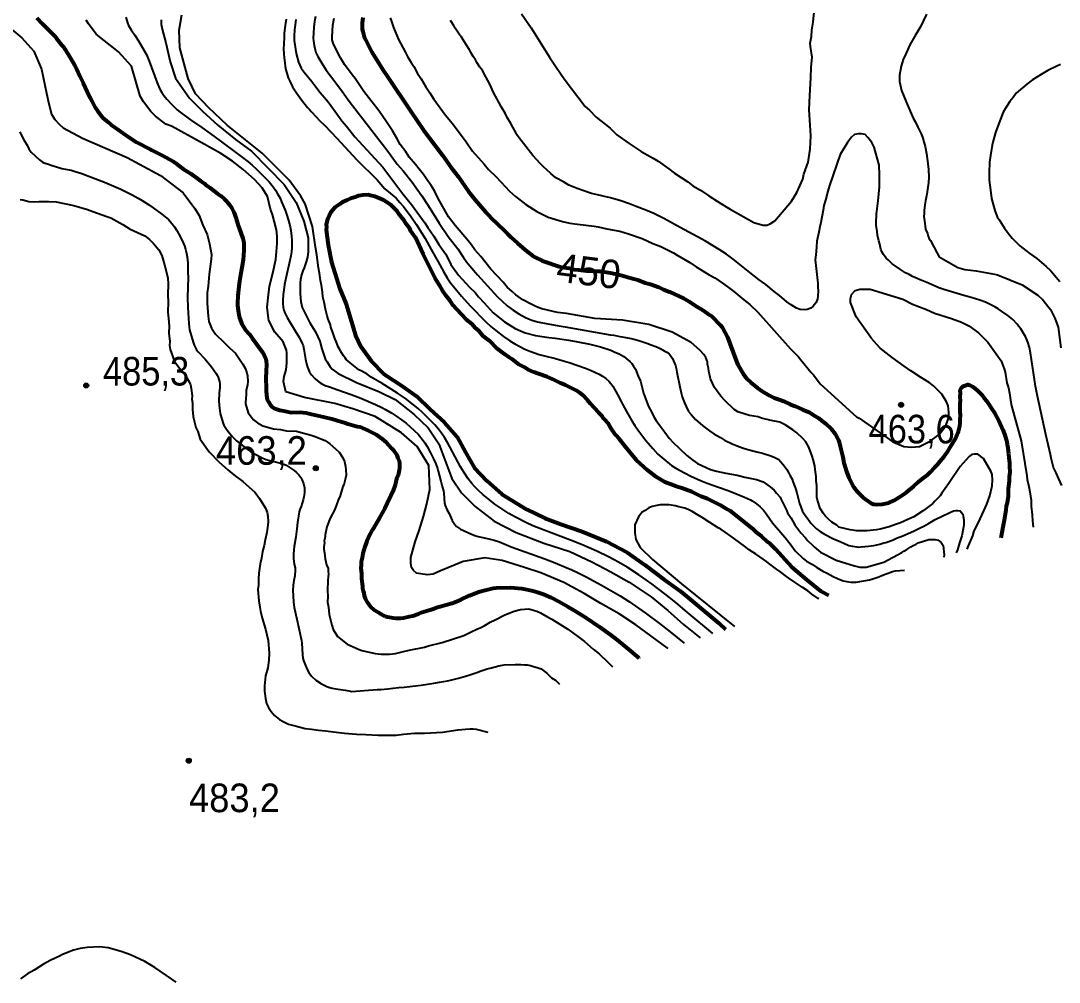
# Model space of a CAD drawing. Header units: metres. Extents: x 547833 to 556102, y 1844799 to 1850994.
# Drawn here: x 548448 to 549065, y 1844965 to 1845536 of the extents above; entities that cross this region are included whole.
import ezdxf
from ezdxf.enums import TextEntityAlignment as Align

# ---------------------------------------------------------------- set-up
doc = ezdxf.new("R2010")
doc.units = ezdxf.units.M
doc.header["$LTSCALE"] = 6.8
for name, color, linetype, lineweight in [('1', 7, 'Continuous', 25), ('2', 7, 'Continuous', 53), ('5', 7, 'Continuous', 13)]:
    doc.layers.add(name, color=color, linetype=linetype, lineweight=lineweight)
doc.layers.add('4', color=7, linetype='Continuous')

msp = doc.modelspace()

# ---------------------------------------------------------------- hatches: boundary and pattern name
at = {"layer": '5'}
for points in [[(548488.3, 1845319.44, 1), (548485.3, 1845319.44, 1)], [(548972.75, 1845307.95, 1), (548969.75, 1845307.95, 1)], [(548624.8, 1845270.22, 1), (548621.8, 1845270.22, 1)], [(548549.28, 1845096.39, 1), (548546.28, 1845096.39, 1)]]:
    msp.add_hatch(color=256, dxfattribs=at).paths.add_polyline_path(points)

# ---------------------------------------------------------------- linework, layer by layer
at = {"layer": '1'}
for points in [[(548506.09, 1845517.9), (548492.75, 1845528.23), (548488.16, 1845534.41), (548486.74, 1845536.7)], [(548510.39, 1845538.32), (548511.28, 1845535.09), (548511.96, 1845533.47), (548513.53, 1845530.85), (548515.76, 1845527.68), (548517.87, 1845524.38), (548521.56, 1845518.16), (548522.76, 1845515.91), (548523.34, 1845514.65), (548524.24, 1845512.35), (548528.9, 1845499.45), (548529.9, 1845497.05), (548530.77, 1845495.31), (548531.76, 1845493.64), (548533.05, 1845491.79), (548534.83, 1845489.66), (548537.53, 1845486.62), (548539.27, 1845484.85), (548540.87, 1845483.42), (548542.74, 1845481.91), (548548.84, 1845477.31), (548555.54, 1845472.81), (548560.45, 1845469.22), (548566.52, 1845464.97)], [(548531.39, 1845536.83), (548531.39, 1845534.2), (548531.98, 1845531.28), (548534.13, 1845523.22), (548536.74, 1845511.9), (548539.81, 1845502.06), (548548.28, 1845490.26), (548556.03, 1845482.51), (548565.13, 1845474.14), (548575.54, 1845465.67), (548585.12, 1845458.77), (548604.59, 1845438.96), (548611.64, 1845428.29), (548616.17, 1845417.06), (548618.74, 1845407.16), (548618.68, 1845399.03), (548618.35, 1845395.72), (548617.68, 1845392.9), (548616.34, 1845389.42), (548615.67, 1845387.6), (548614.83, 1845385.28), (548614.16, 1845382.47), (548614, 1845380.64), (548614, 1845378.66), (548614, 1845376.17), (548614, 1845373.85), (548614.5, 1845369.38), (548615.17, 1845365.9), (548619.85, 1845356.79), (548623.2, 1845351.33), (548625.71, 1845345.86), (548626.88, 1845341.22), (548628.05, 1845337.74), (548628.89, 1845335.26), (548630.06, 1845333.44), (548631.9, 1845330.62), (548633.07, 1845329.13), (548636.6, 1845326.61), (548647.42, 1845321.28), (548661.24, 1845315.66), (548670.56, 1845311.06), (548681.79, 1845302.16), (548690.18, 1845294.36), (548696.46, 1845284.76), (548704.15, 1845264.09), (548709.91, 1845255.59), (548718.08, 1845247.5), (548729.43, 1845238.75)], [(548639.8, 1845336.99), (548638.74, 1845338.73), (548637.97, 1845340), (548636.58, 1845342.45), (548635.84, 1845344.6), (548634.34, 1845348.02), (548633.57, 1845350.41), (548632.28, 1845354.11), (548632.01, 1845355.44), (548630.75, 1845358.9), (548630.15, 1845360.93), (548629.08, 1845364.9), (548628.25, 1845368.9), (548627.51, 1845372.16), (548627.31, 1845374.99), (548626.6, 1845379.13), (548626.16, 1845381.93), (548625.41, 1845386.31), (548624.94, 1845389.35), (548624.31, 1845393.87), (548623.95, 1845397.05), (548623.17, 1845401.67), (548621.29, 1845414.02), (548617, 1845427.42), (548614.35, 1845432.07), (548607.53, 1845441.6), (548591.48, 1845457.49), (548570.61, 1845474.17), (548559.78, 1845484.5), (548551.75, 1845492.84), (548547.34, 1845502), (548542.52, 1845520.27), (548542.12, 1845530.6), (548543.73, 1845539.74)], [(548605.71, 1845537.16), (548605.15, 1845533.38), (548604.93, 1845531.99), (548604.56, 1845528.73), (548604.51, 1845526.99), (548604.3, 1845522.25), (548604.2, 1845519.88), (548604.34, 1845516.43), (548604.45, 1845514.34), (548604.81, 1845511.15), (548605.04, 1845509.2), (548605.53, 1845507.02), (548606, 1845505.09), (548606.93, 1845502.34), (548607.78, 1845500.33), (548609.39, 1845497.04)], [(548611.35, 1845537), (548610.87, 1845532.29), (548610.6, 1845531.04), (548610.43, 1845527.17), (548610.53, 1845524.54), (548611.61, 1845516.76), (548613, 1845511.65), (548614.61, 1845508.18), (548616.31, 1845505.74), (548620.99, 1845500.19), (548622.2, 1845498.5), (548625.99, 1845493.66), (548630.68, 1845488.11), (548632.15, 1845485.84), (548637.41, 1845478.73), (548638.84, 1845476.87), (548641.65, 1845473.54), (548646.55, 1845467.28), (548663.23, 1845449.2), (548675.12, 1845433.42), (548680.15, 1845426.99), (548688.09, 1845416.16), (548689.84, 1845413.31), (548691.26, 1845411.45), (548693.45, 1845408.25), (548696.44, 1845403.32), (548700.33, 1845397.68), (548702.07, 1845394.83), (548703.68, 1845391.36), (548708.05, 1845384.97), (548714.74, 1845377.82), (548718.13, 1845374.76), (548720.05, 1845372.14), (548723.48, 1845368.67), (548728.83, 1845362.59), (548735.52, 1845357.27), (548741.85, 1845353.32), (548745.05, 1845351.86), (548747.81, 1845350.75), (548753.87, 1845349.21), (548761.92, 1845347.89), (548765.62, 1845347.5), (548773.77, 1845346.34), (548779.02, 1845345.47), (548786.27, 1845343.97), (548792.57, 1845342.47), (548798.7, 1845340.42), (548801.17, 1845339.32), (548803.72, 1845338.22), (548806.5, 1845336.64), (548810.01, 1845333.72), (548811.12, 1845332.46), (548812.16, 1845331.04), (548813.31, 1845329.19), (548815.01, 1845324.92), (548816.35, 1845322.03), (548818.23, 1845314.81), (548819.32, 1845311.67), (548821.1, 1845306.96), (548822.88, 1845303.71), (548824.23, 1845300.82), (548825.7, 1845298.56), (548827.84, 1845295.76), (548830.74, 1845291.63), (548833.37, 1845288.08), (548835.69, 1845285.5), (548839.31, 1845282.26), (548843.85, 1845277.91), (548847.42, 1845275.07), (548850.27, 1845273.16), (548857.98, 1845269.58), (548861.54, 1845268.56), (548867.15, 1845267.37), (548873.78, 1845266.1), (548878.36, 1845264.99)], [(548623.15, 1845538.85), (548622.58, 1845535.85), (548622.15, 1845532.47), (548621.87, 1845528.97), (548621.78, 1845526.01), (548621.89, 1845524.26), (548622.32, 1845521.49), (548622.93, 1845518.97), (548623.42, 1845517.49), (548624.59, 1845514.94), (548626.9, 1845510.99), (548629.54, 1845506.99), (548632.06, 1845503.44), (548638.84, 1845494.62), (548642.65, 1845489.21), (548645.11, 1845485.88), (548662.85, 1845463.2), (548666.16, 1845458.79), (548671.11, 1845451.87), (548671.71, 1845451.12), (548675.31, 1845447.16), (548680.52, 1845440.29), (548686.36, 1845432.26), (548690.14, 1845426.44), (548696.59, 1845415.9), (548702.03, 1845408.12), (548707.67, 1845400.64), (548711.07, 1845395.58), (548712.87, 1845393.04), (548714.81, 1845390.55), (548719.4, 1845385.18), (548731.36, 1845372.23), (548734.08, 1845369.53), (548737.07, 1845366.87), (548740.63, 1845364.21), (548743.98, 1845362.08), (548747.92, 1845359.96), (548749.74, 1845359.12), (548751.79, 1845358.33), (548755.08, 1845357.38), (548761.21, 1845356.04), (548766.8, 1845355.09), (548771.54, 1845354.35), (548798.29, 1845349.5), (548800.42, 1845349.37), (548804.09, 1845348.67), (548805.48, 1845348.45), (548810.81, 1845347.32), (548812.34, 1845347), (548815.41, 1845346.11), (548820.18, 1845344.54), (548822.76, 1845343.6), (548826.38, 1845342.27), (548828.1, 1845341.35), (548830.47, 1845340.13), (548831.94, 1845339.18)], [(548919.02, 1845275.52), (548918.4, 1845277.47), (548916.39, 1845282.71), (548914.6, 1845285.96), (548912.95, 1845288), (548909.34, 1845291.23), (548906.9, 1845293.18), (548902.31, 1845296.11), (548899.11, 1845297.57), (548894.13, 1845298.62), (548888.3, 1845299.99), (548886.39, 1845300.78), (548881.23, 1845301.62), (548878.52, 1845302.32), (548874.29, 1845303.87), (548872.11, 1845305.24), (548866.46, 1845310.47), (548864.14, 1845313.04), (548860.31, 1845318.28), (548857.9, 1845323.47), (548857.67, 1845325.47), (548857, 1845327.83), (548856.77, 1845329.83), (548856.1, 1845332.18), (548856.14, 1845333.6), (548855.25, 1845336.14), (548854.04, 1845337.82), (548851.72, 1845340.39), (548846.43, 1845345.1), (548835.21, 1845351.08), (548821.4, 1845355.64), (548805.58, 1845358.2), (548789.22, 1845359.3), (548772.26, 1845362.24), (548766.92, 1845362.85), (548757.75, 1845365.06), (548754.59, 1845366.12), (548750.93, 1845367.93), (548746.39, 1845370.46), (548742.2, 1845373.43), (548740.15, 1845375.43), (548737.03, 1845377.91), (548734.67, 1845380.89), (548727.31, 1845388.57), (548721.37, 1845396.21), (548717.89, 1845400.07), (548715.71, 1845403.27), (548713.12, 1845406.42), (548706.12, 1845414.55), (548702.28, 1845419.79), (548695.94, 1845431.03), (548693.84, 1845435.26), (548691.87, 1845438.28), (548689.24, 1845441.83), (548687.27, 1845444.85), (548684.69, 1845448), (548682.55, 1845450.8), (548678.8, 1845455.24), (548676.83, 1845458.26), (548673.49, 1845462.75), (548671.7, 1845466), (548668.93, 1845470.75), (548665, 1845476.79), (548660.9, 1845482.61), (548651.88, 1845494.16), (548646.75, 1845501.89), (548644.88, 1845504.11), (548640.33, 1845510.28), (548638.05, 1845514.28), (548633.89, 1845522.33), (548633, 1845524.86), (548632.99, 1845526.68), (548633.42, 1845533.63), (548634.17, 1845537.77)], [(548667.58, 1845538.11), (548668.25, 1845535.75), (548669.46, 1845532.24), (548672.5, 1845525.08), (548676.61, 1845517.44), (548677.96, 1845514.55), (548679.92, 1845511.53), (548681.62, 1845509.08), (548683.72, 1845504.86), (548685.9, 1845501.66), (548688.67, 1845496.91), (548691.08, 1845493.53), (548693.54, 1845489.76), (548700.5, 1845480.21), (548704.51, 1845475.19), (548712.64, 1845464.35), (548716.52, 1845458.71), (548723.48, 1845450.98), (548726.06, 1845447.83), (548730.39, 1845443.66), (548733.38, 1845440.55), (548738.46, 1845435.04), (548742.07, 1845431.8), (548748.09, 1845427.01), (548754.64, 1845422.89), (548761.5, 1845419.61), (548769.91, 1845416.92), (548774.27, 1845415.99), (548778.81, 1845415.29), (548788.87, 1845414.2), (548791.14, 1845413.85), (548796.35, 1845412.61), (548804.01, 1845411.25), (548809.26, 1845409.62), (548817.27, 1845406.88), (548823.69, 1845403.95), (548828.36, 1845402.05), (548835.89, 1845398.24), (548838.07, 1845396.87), (548845.65, 1845392.66), (548849.39, 1845390.04), (548857.23, 1845385.25), (548860.48, 1845383.39), (548865.74, 1845379.93), (548868.64, 1845377.63), (548871.93, 1845375.36), (548877.77, 1845370.35), (548881.34, 1845367.51), (548886.11, 1845362.98), (548905.6, 1845341.27), (548910.19, 1845336.52), (548911.62, 1845334.65), (548917.73, 1845327.24), (548919.12, 1845325.77), (548923.18, 1845320.35), (548944.84, 1845300.91), (548946.36, 1845300.07), (548966.41, 1845286.04), (548972.84, 1845283.27), (548977.52, 1845282.75), (548982.21, 1845283.27), (548988.63, 1845286.36), (548993.87, 1845290.37), (548997.86, 1845295.38), (548999.73, 1845300.62), (548999.73, 1845303.37), (548999.23, 1845307.38)], [(548913.88, 1845364.34), (548911.24, 1845364.66), (548909.17, 1845365.41), (548905.85, 1845367.39), (548903.42, 1845369.1), (548898.9, 1845372.93), (548895.9, 1845375.31), (548890.83, 1845379.57), (548886.93, 1845382.23), (548881.35, 1845386.68), (548877.4, 1845389.83), (548871.4, 1845394.6), (548867.48, 1845397.5), (548863.2, 1845400.24), (548854.94, 1845405.26), (548852.82, 1845406.5), (548840.02, 1845413.36), (548830.24, 1845418.7), (548824.19, 1845421.73), (548819.51, 1845423.68), (548813.69, 1845425.87), (548809.79, 1845427.41), (548804.75, 1845429.19), (548798.6, 1845430.98), (548796.7, 1845431.38), (548790.71, 1845432.81), (548787.14, 1845433.64), (548782.11, 1845435.43), (548778.62, 1845436.64), (548773.69, 1845438.57), (548770.51, 1845440.44), (548766.01, 1845442.9), (548763.12, 1845445.42), (548758.44, 1845449.6), (548756.88, 1845451.29), (548752.25, 1845456.09), (548743.95, 1845466.93), (548743.05, 1845468.31), (548742.42, 1845469.48), (548740.54, 1845472.99), (548739.17, 1845475.19), (548737.15, 1845478.8), (548735.87, 1845481.38), (548733.74, 1845484.86), (548732.32, 1845487.55), (548730.13, 1845491.52), (548728.85, 1845494.1), (548726.91, 1845498.09), (548725.62, 1845500.68), (548724.37, 1845503.01), (548722.35, 1845506.63), (548720.87, 1845508.69), (548719.07, 1845511.46), (548718.28, 1845512.98), (548716.94, 1845514.94), (548715.55, 1845517.38), (548714.62, 1845519.01), (548712.82, 1845521.78), (548711.59, 1845523.88), (548709.76, 1845526.89), (548708.91, 1845527.79), (548706.21, 1845531.94), (548705.48, 1845532.98), (548703.35, 1845536.45)], [(548745.58, 1845540.49), (548751.4, 1845532.04), (548762.17, 1845514.73), (548765.45, 1845509.94), (548769.13, 1845504.28), (548770.93, 1845501.75), (548783.44, 1845485.24), (548786.11, 1845483.12), (548789.92, 1845478.99), (548798.26, 1845472.34), (548802.34, 1845468.55), (548809.62, 1845463.3), (548816.83, 1845458.65), (548823.97, 1845454.6), (548826.91, 1845452.81), (548833.18, 1845448.35), (548836.52, 1845445.69), (548844.4, 1845440.51), (548847.41, 1845438.12), (548851.95, 1845435.59), (548856.89, 1845432.21), (548864.1, 1845427.55), (548869.64, 1845424.23), (548883.8, 1845416.27), (548887.19, 1845415.4), (548889.26, 1845414.81), (548891.47, 1845414.81), (548893.53, 1845415.54), (548896.19, 1845417.3), (548906.16, 1845428.98), (548909.22, 1845434.19), (548912.87, 1845442.2), (548913.46, 1845445), (548915.98, 1845452.27), (548917.23, 1845460.01), (548917.54, 1845467.94), (548917.13, 1845474.27), (548916.71, 1845483.34), (548916.96, 1845491.87), (548917.6, 1845502.27), (548917.79, 1845508.67), (548918.37, 1845514.62), (548917.37, 1845520.99)], [(548917.37, 1845520.99), (548917.3, 1845522.89), (548918.02, 1845526.92), (548918.27, 1845530.64), (548918.91, 1845535.42), (548919.53, 1845541.6)], [(548986.29, 1845540.11), (548984.31, 1845535.95), (548982.95, 1845533.13), (548981.23, 1845530.15), (548979.39, 1845527.03), (548976.48, 1845522.01), (548974.22, 1845516.93), (548972.44, 1845513.3), (548971.32, 1845509.36), (548970.37, 1845503.92), (548970.38, 1845500.22), (548971.47, 1845494.73), (548974.2, 1845488.15), (548978.54, 1845478.42), (548979.64, 1845476.37), (548981.28, 1845472.97), (548983.21, 1845469.1), (548983.93, 1845467.14), (548985.55, 1845461.45)], [(548439.17, 1845533.89), (548448.58, 1845526.2), (548455.7, 1845518.25), (548460.31, 1845507.42), (548463.13, 1845493.16), (548464.51, 1845486.98), (548466.24, 1845480.66), (548468.1, 1845477.5), (548470.76, 1845474.86)], [(548792.8, 1845189.95), (548782.94, 1845195.9), (548770.7, 1845202.36), (548757.13, 1845208.01), (548747.46, 1845211.28), (548734.07, 1845215.41), (548723.81, 1845217.06), (548710.88, 1845214.78), (548706.14, 1845212.91), (548697.43, 1845209.35), (548693.08, 1845207.28), (548689.48, 1845206.91), (548683.23, 1845207.85), (548681.34, 1845209.53), (548680.2, 1845211.22), (548679.82, 1845213.84), (548679.82, 1845217.22), (548682.29, 1845226.59), (548684.75, 1845233.34), (548687.4, 1845241.58), (548689.29, 1845249.08), (548691.1, 1845257.54), (548690.6, 1845271.81), (548683.61, 1845283.14), (548674.28, 1845291.22), (548658.68, 1845301.03), (548645.37, 1845305.55), (548634.54, 1845308.81), (548616.56, 1845312.41), (548605.59, 1845315.78), (548604.11, 1845321.81), (548604.41, 1845324.81), (548605.64, 1845328.7), (548606.18, 1845332.89), (548606.12, 1845338.95), (548605.95, 1845340.48), (548603.83, 1845345.4), (548598.9, 1845351.16), (548595.38, 1845358.11), (548595.12, 1845359.24), (548594.46, 1845366), (548594.97, 1845371.61), (548595.85, 1845378.56), (548597.79, 1845386.27), (548599.57, 1845394.35), (548600.4, 1845403.87), (548600.4, 1845408.26), (548599.85, 1845411.94), (548597.62, 1845421.11), (548596.47, 1845424.33), (548594.57, 1845431.86), (548591.48, 1845437.02), (548586.89, 1845441.93), (548580.09, 1845447.93), (548573.85, 1845452.84), (548566.83, 1845457.3), (548557, 1845463), (548537.57, 1845473.53), (548534.2, 1845474.81), (548528.08, 1845479.66), (548525.18, 1845482.42), (548520.91, 1845488.12), (548518.85, 1845491.36), (548513.66, 1845509.35), (548506.09, 1845517.9)], [(549066.09, 1845510.36), (549064.29, 1845509.51), (549058.43, 1845506.64), (549054.65, 1845504.41), (549049.46, 1845501.25), (549046.1, 1845498.68), (549039.79, 1845493.23), (549037.82, 1845490.71), (549035.95, 1845488.33), (549033.19, 1845483.94), (549032.05, 1845481.9), (549028.74, 1845473.65), (549027.42, 1845469.94), (549025.84, 1845464.18), (549025.44, 1845462.23), (549024.39, 1845456.27), (549023.88, 1845452.16), (549023.64, 1845445.79), (549023.65, 1845441.49), (549024.38, 1845435.5), (549025.1, 1845430.64), (549026.98, 1845423.52), (549028.46, 1845419.65), (549029.7, 1845417.77), (549032.8, 1845413.08), (549034.95, 1845410.05), (549037.34, 1845407.05), (549041.94, 1845402.54), (549045.44, 1845399.8), (549047.96, 1845397.82), (549051.99, 1845394.89), (549057.62, 1845390.26), (549060.34, 1845387.67), (549063.46, 1845383.87), (549065.68, 1845381.23)], [(548609.39, 1845497.04), (548611.79, 1845493.35), (548614.74, 1845489.22), (548618.34, 1845484.8), (548619.59, 1845483.57), (548620.6, 1845482.33), (548623.71, 1845478.96), (548625.54, 1845477.06), (548628.62, 1845473.94), (548635.9, 1845466.58), (548647.78, 1845453.69), (548659.8, 1845441.67), (548664.45, 1845436.45), (548671.01, 1845430.82), (548673.32, 1845428.28), (548675.38, 1845425.81), (548679.97, 1845419.69), (548682.95, 1845415.43), (548688.36, 1845406.92), (548691.91, 1845400.37), (548696.13, 1845392.99), (548699.17, 1845387.24), (548701.47, 1845383.44), (548703.47, 1845380.54), (548705.42, 1845378.03), (548709.98, 1845372.56), (548715.17, 1845366.77), (548724.46, 1845357.36), (548727.39, 1845354.6), (548730.3, 1845352.11), (548734.97, 1845348.49), (548738.6, 1845345.98), (548741.58, 1845344.18), (548747.62, 1845341.07), (548750.55, 1845339.89), (548756.16, 1845337.91), (548759.36, 1845336.99), (548765.83, 1845335.44), (548769.84, 1845334.36), (548773.99, 1845333.06), (548783.58, 1845329.74), (548786.61, 1845328.6), (548789.53, 1845327.24), (548791.7, 1845326.15), (548793.71, 1845324.96), (548795.7, 1845323.56), (548797.58, 1845321.94), (548798.75, 1845320.63), (548799.87, 1845319.12), (548802.7, 1845314.09), (548804.97, 1845309.59), (548805.71, 1845308.36), (548807.98, 1845303.93), (548811.27, 1845298.38), (548812.95, 1845295.72), (548814.76, 1845293.12), (548819.58, 1845286.79), (548823.6, 1845281.95), (548826.68, 1845278.73), (548830.17, 1845275.63), (548834.85, 1845271.93), (548837.37, 1845270.28), (548842.46, 1845267.52), (548846.32, 1845265.61), (548852.03, 1845263.04), (548855.94, 1845261.39), (548862.69, 1845259.09), (548868.39, 1845256.99), (548873.84, 1845254.86), (548875.9, 1845253.98), (548878.26, 1845253.11), (548881.67, 1845251.45), (548882.74, 1845250.82), (548885.27, 1845249.12), (548887.43, 1845247.38), (548889.47, 1845245.29), (548891.21, 1845243.03), (548892.98, 1845240.39), (548894.83, 1845237.85), (548902.24, 1845229.29), (548905.43, 1845225.39), (548908.3, 1845221.21), (548913.32, 1845216.35), (548915.1, 1845214.94), (548918.65, 1845212.96), (548921.12, 1845211.34), (548924.7, 1845209.17), (548927.31, 1845207.95), (548930.97, 1845205.89), (548933.48, 1845204.74), (548936.86, 1845203.41), (548939.02, 1845202.9), (548941.33, 1845202.59), (548944.49, 1845202.47), (548952.5, 1845203.95), (548954.44, 1845204.46), (548957.47, 1845205.46), (548959.37, 1845206.35), (548961.83, 1845207.29), (548963.56, 1845207.96), (548966.13, 1845208.83)], [(548470.76, 1845474.86), (548473.02, 1845472.62), (548484.56, 1845466.47), (548511.07, 1845454.96), (548531.04, 1845444.31), (548544.55, 1845433.89), (548551.46, 1845424.75), (548553.96, 1845420.58), (548556.24, 1845414.76), (548558.7, 1845409.16), (548560.13, 1845403.66), (548561.25, 1845397.3), (548561.17, 1845394.46), (548559.95, 1845385.61), (548559.34, 1845378.45), (548558.77, 1845374.54), (548558.65, 1845368.45), (548559.34, 1845360.63), (548559.7, 1845357.43), (548561.35, 1845353.57), (548563.58, 1845349.97), (548568.57, 1845345.27), (548572.22, 1845341.64), (548575.61, 1845338.58), (548579.98, 1845332.19), (548581.27, 1845329.7), (548582.39, 1845326.99), (548582.79, 1845325.22), (548582.98, 1845321.79), (548582.8, 1845319.75), (548581.97, 1845316.41), (548581.88, 1845313.57), (548581.62, 1845312.32), (548581.45, 1845308.46), (548583.06, 1845303.17), (548586.36, 1845299.09), (548588.59, 1845297.32), (548591.84, 1845295.46), (548598.11, 1845293.74), (548602.42, 1845293.21), (548605.93, 1845292.6), (548611.84, 1845292.26), (548613.31, 1845291.82), (548620.6, 1845290.01), (548622.29, 1845289.39), (548628.88, 1845286.7), (548631.73, 1845284.79), (548635.11, 1845281.73), (548637.16, 1845279.74), (548639.34, 1845276.54), (548640.42, 1845274.23), (548640.96, 1845271.26), (548641.18, 1845269.26), (548641.32, 1845266.23), (548640.93, 1845264.37), (548639.96, 1845260.41), (548639.47, 1845259.34), (548637.53, 1845253.25), (548636.87, 1845251.96), (548635.5, 1845247.95), (548634.21, 1845244.97), (548632.35, 1845241.73), (548631.38, 1845239.59), (548629.84, 1845235.36), (548628.96, 1845230.61)], [(548447.39, 1845470.17), (548448.56, 1845467.7), (548449.92, 1845465.16), (548451.71, 1845462.31), (548452.75, 1845460.24), (548453.54, 1845458.86), (548454.1, 1845458.15), (548458.97, 1845453.7), (548460.55, 1845452.46), (548461.58, 1845451.91), (548463.73, 1845451.14), (548466.59, 1845450.31), (548471.18, 1845448.75), (548472.32, 1845448.47), (548476.68, 1845447.71)], [(548963.7, 1845393.91), (548962.45, 1845395.13), (548960.84, 1845397.3), (548959.91, 1845398.93), (548959.23, 1845400.59), (548958.65, 1845403.5), (548958.05, 1845405.54), (548957.31, 1845408.8), (548957.06, 1845411), (548956.5, 1845414.78), (548956.5, 1845415.9), (548956.73, 1845421.5), (548956.95, 1845422.89), (548957.54, 1845427.55), (548957.72, 1845429.18), (548958.43, 1845437.63), (548958.43, 1845444.84), (548958.22, 1845450.4), (548955.31, 1845461.11), (548953.85, 1845463.99), (548951.57, 1845466.87), (548949.9, 1845468.73), (548947.61, 1845469.14), (548945.74, 1845469.14), (548943.66, 1845468.73), (548941.79, 1845467.08), (548939.5, 1845463.99), (548935.13, 1845456.78), (548928.68, 1845438.28), (548927.81, 1845434.96), (548926.3, 1845429.71), (548925.44, 1845426.39), (548924.87, 1845423.72), (548923.47, 1845416.37), (548922.91, 1845413.7), (548922.4, 1845410.55), (548921.27, 1845405.21), (548920.92, 1845401.7), (548920.58, 1845397.08), (548920.29, 1845394.19), (548920.76, 1845388.92), (548921.57, 1845381.82), (548921.73, 1845380.35), (548921.76, 1845377.87), (548922.01, 1845375.67), (548921.75, 1845372.54), (548921.56, 1845370.91), (548920.7, 1845368.7), (548919.07, 1845366.66), (548917.71, 1845365.51), (548915.45, 1845364.64), (548913.88, 1845364.34)], [(548566.52, 1845464.97), (548577.33, 1845456.85), (548582.88, 1845452.52), (548585.41, 1845450.39), (548587.98, 1845448.1), (548591.49, 1845444.78), (548595.5, 1845440.51), (548597.89, 1845437.57), (548599.34, 1845435.49), (548600.58, 1845433.48), (548602.05, 1845430.8), (548603.01, 1845428.7), (548605.04, 1845423.63), (548605.84, 1845421.31), (548607.01, 1845417.46), (548608, 1845413.77), (548608.48, 1845411.51), (548608.94, 1845408.31), (548609.11, 1845405.94), (548609.12, 1845403.88), (548609, 1845401.5), (548608.77, 1845399), (548608.44, 1845396.62), (548607.9, 1845393.73), (548605.29, 1845382.29), (548604.74, 1845379.56), (548604.47, 1845377.8), (548603.97, 1845373.6), (548603.69, 1845370.04), (548603.68, 1845368.14), (548603.93, 1845365.88), (548604.37, 1845364.18), (548604.92, 1845362.72), (548606.35, 1845359.8), (548607.67, 1845357.5), (548613.24, 1845348.38), (548614.35, 1845346.3), (548615.24, 1845344.36), (548615.7, 1845343.17), (548616.28, 1845341.07), (548617.25, 1845335.14), (548617.82, 1845332.39), (548618.39, 1845330.35), (548619.14, 1845328.33), (548619.65, 1845327.33), (548620.71, 1845325.73), (548622.73, 1845323.52), (548624.27, 1845322.18), (548625.98, 1845320.99), (548626.98, 1845320.41), (548628.9, 1845319.53), (548631.42, 1845318.59), (548636.42, 1845316.9), (548644.41, 1845314.05), (548650.1, 1845311.88), (548658.73, 1845308.24), (548662.47, 1845306.4), (548664.84, 1845305.11), (548668.55, 1845302.92), (548670.9, 1845301.42), (548674.33, 1845299.02), (548676.98, 1845296.98), (548679.51, 1845294.85), (548681.89, 1845292.67), (548684.12, 1845290.44)], [(548985.55, 1845461.45), (548986.36, 1845457.34), (548987.11, 1845451.43), (548987.49, 1845447.9), (548987.74, 1845443.09), (548987.67, 1845440.16), (548986.97, 1845435.88), (548986.62, 1845433.17), (548985.76, 1845429.26), (548985.38, 1845426.8), (548985.09, 1845423.58), (548984.91, 1845421.65), (548984.84, 1845419.86), (548985.11, 1845417.34), (548985.57, 1845414.21), (548985.89, 1845412.33), (548986.91, 1845409.89), (548987.46, 1845408.3), (548988.01, 1845406.7), (548988.76, 1845405.63), (548992.71, 1845398.14), (548994.01, 1845395.98), (549005.09, 1845389.52), (549009.23, 1845388.32), (549015.89, 1845387.67), (549026.83, 1845385.71), (549028.56, 1845385.27), (549043.32, 1845379.36), (549052.56, 1845373.21), (549055.6, 1845370.33), (549060.13, 1845364.66), (549062.68, 1845359.41), (549064.57, 1845354.2), (549066.28, 1845341.75)], [(548476.68, 1845447.71), (548477.91, 1845447.42), (548480.15, 1845446.76), (548483.61, 1845445.59), (548497.6, 1845440.33), (548500.49, 1845439.16), (548507.3, 1845436.15), (548514.12, 1845432.74), (548517.74, 1845430.81), (548520.11, 1845429.39), (548524.42, 1845426.61), (548531.83, 1845421.33), (548534.76, 1845419), (548535.72, 1845418.14), (548537.96, 1845415.57), (548539.27, 1845413.71), (548540.6, 1845411.59), (548542.79, 1845407.64), (548544.52, 1845404.17), (548545.23, 1845402.39), (548545.82, 1845400.54), (548546.25, 1845399), (548546.89, 1845395.97), (548547.18, 1845392.46), (548547.25, 1845386.35), (548547.37, 1845383.79), (548547.12, 1845371.76), (548547.17, 1845365.9), (548547.8, 1845356.32), (548548.03, 1845354.15), (548548.3, 1845352.57), (548550.42, 1845345.14), (548551.03, 1845343.38), (548551.77, 1845341.76), (548552.44, 1845340.71), (548553.43, 1845339.4), (548557.49, 1845335.08), (548561.33, 1845330.55), (548564.13, 1845326.58), (548564.69, 1845325.56), (548565.21, 1845324.33), (548565.66, 1845323.05), (548565.96, 1845321.91), (548566.16, 1845320.52), (548566.18, 1845318.36), (548565.87, 1845314.92), (548565.72, 1845310.4), (548565.81, 1845307.75), (548565.99, 1845305.9), (548566.52, 1845302.81), (548567.4, 1845299.43), (548568.3, 1845296.81), (548568.68, 1845295.93), (548570.57, 1845292.99), (548572.98, 1845290.01), (548574.77, 1845288.02), (548576.18, 1845286.64), (548578.69, 1845284.48), (548582.53, 1845281.54), (548584.54, 1845280.2), (548587.18, 1845278.65), (548591.91, 1845276.33), (548593.82, 1845275.56), (548595.19, 1845275.11), (548602.29, 1845273.35)], [(548447.58, 1845429.98), (548449.23, 1845429.77), (548452.78, 1845428.75), (548455.23, 1845428.62), (548458.65, 1845428.81), (548464.52, 1845428.87), (548469.01, 1845428.57), (548479.37, 1845426.5), (548487.55, 1845423.98), (548490.71, 1845422.92), (548499.16, 1845419.83), (548501.47, 1845419.08), (548508.59, 1845415.23), (548512.95, 1845412.48), (548521.72, 1845408.42), (548524.39, 1845406.29), (548526.88, 1845403.94), (548529.96, 1845400.03), (548531.74, 1845396.79), (548533.4, 1845391.11), (548535.29, 1845383.42), (548535.52, 1845379.6), (548535.4, 1845373.51)], [(549066.82, 1845260), (549064.78, 1845264.37), (549063.54, 1845267.44), (549061.96, 1845270.76), (549060.65, 1845275.54), (549060.13, 1845278.49), (549057.35, 1845290.27), (549052.29, 1845313.13), (549051.24, 1845319.07), (549048.22, 1845338.86), (549047.6, 1845342.01), (549046.57, 1845345.26), (549045.36, 1845348.15), (549044.28, 1845350.08), (549042.39, 1845353.05), (549041.16, 1845354.8), (549040.21, 1845355.95), (549037.77, 1845358.6), (549036.74, 1845359.55), (549034.68, 1845361.13), (549030.92, 1845363.72), (549029.01, 1845364.95), (549026.93, 1845366.14), (549021.47, 1845368.91), (549018.1, 1845370.26), (549012.98, 1845371.78), (549008.58, 1845372.88), (548998.59, 1845375.92), (548996.66, 1845376.57), (548993.69, 1845377.6), (548989.66, 1845379.25), (548987.57, 1845380.25), (548984.57, 1845381.52), (548982.64, 1845382.17), (548980.92, 1845383.09), (548978.06, 1845384.25), (548976.07, 1845385.39), (548973.84, 1845386.5), (548970.9, 1845388.4), (548967.68, 1845390.52), (548965.94, 1845391.68), (548963.7, 1845393.91)], [(548999.23, 1845307.38), (548998.36, 1845309.72), (548995.42, 1845314.24), (548990.61, 1845319.17), (548987.93, 1845321.29), (548982.73, 1845324.35), (548977.12, 1845328.27), (548973.18, 1845330.86), (548965.9, 1845336.11), (548958.89, 1845341.7), (548956.82, 1845343.89), (548953.68, 1845347.48), (548944.53, 1845360.27), (548941.2, 1845368.78), (548941.2, 1845371.25), (548941.75, 1845373.45), (548943.97, 1845375.92), (548946.75, 1845376.74), (548952.85, 1845376.74), (548972.29, 1845370.86), (548978.1, 1845367.87), (548986.37, 1845364.56), (548991.18, 1845362.37), (549001.25, 1845359.26), (549007.26, 1845357.2), (549011.46, 1845354.95), (549017.4, 1845350.76), (549022.88, 1845345.3), (549029.77, 1845335.45), (549030.84, 1845334.05), (549032.58, 1845329.39), (549033.12, 1845327.33), (549034.14, 1845321.06), (549035.08, 1845318.13), (549035.75, 1845314.86), (549036.23, 1845310.67), (549036.9, 1845307.4), (549042.62, 1845286.53), (549046.03, 1845265.8), (549046.29, 1845263.53), (549047.32, 1845259.44), (549047.77, 1845256.34), (549048.56, 1845251.08), (549048.65, 1845247.74), (549049.14, 1845242.54), (549049.36, 1845238.93), (549049.84, 1845235.31)], [(548535.4, 1845373.51), (548535.49, 1845369.07), (548535.37, 1845362.98), (548535.78, 1845359.38), (548536.1, 1845354.76), (548535.98, 1845350.49), (548536.52, 1845345.69), (548536.4, 1845343.25), (548536.67, 1845340.85), (548539.31, 1845333.65), (548543.09, 1845328.82), (548545.19, 1845326.42), (548547.96, 1845321.67), (548548.76, 1845319.94), (548549.21, 1845317.76), (548549.71, 1845313.37), (548549.53, 1845311.32), (548549.98, 1845309.14), (548550.04, 1845305.1), (548550.49, 1845301.1), (548550.98, 1845298.52), (548552.06, 1845294.39), (548553.13, 1845292.08), (548554.65, 1845287.6), (548559.96, 1845280.1), (548565.93, 1845273.89), (548571.09, 1845269.41), (548574.48, 1845266.35), (548580, 1845262.32), (548587.21, 1845255.85), (548589.84, 1845252.3), (548593.32, 1845246.62), (548594.44, 1845243.91), (548594.89, 1845241.73), (548595.07, 1845238.31), (548594.64, 1845235.02), (548594.15, 1845232.13), (548593.23, 1845227.77), (548592.61, 1845224.26), (548591.6, 1845220.7), (548591.03, 1845216.79), (548590.19, 1845213.45), (548589.41, 1845207.9), (548589.19, 1845204.43), (548589.2, 1845200.79), (548588.89, 1845198.12), (548589.44, 1845191.5), (548590.07, 1845187.72), (548590.35, 1845185.32), (548591.42, 1845181.19), (548593.39, 1845174.53), (548594.96, 1845167.82), (548595.6, 1845160.4), (548595.48, 1845156.13), (548594.78, 1845151.6), (548594.33, 1845150.13), (548593.5, 1845146.79), (548592.75, 1845140.84), (548592.89, 1845137.82), (548593.39, 1845133.42), (548593.93, 1845130.44), (548595.23, 1845127.95), (548596.7, 1845125.69), (548598.79, 1845123.29), (548601.69, 1845120.99)], [(548831.94, 1845339.18), (548833.41, 1845338.23), (548834.15, 1845337.2), (548835.32, 1845335.6), (548837.19, 1845331.27), (548837.57, 1845329.82), (548837.96, 1845327.44), (548839.71, 1845318.74), (548840.62, 1845315.12), (548841.14, 1845312.7), (548842.53, 1845309.14), (548843.52, 1845307.02), (548844.97, 1845304.09), (548846.41, 1845302.27), (548849.11, 1845299.23), (548853.39, 1845295.38), (548857.32, 1845292.47), (548859.99, 1845290.79), (548863.96, 1845288.52), (548866.36, 1845287.05), (548870.83, 1845284.83), (548873.82, 1845283.56), (548876.93, 1845282.42), (548880.14, 1845281.42), (548885.5, 1845280.05), (548888.82, 1845279.19), (548893.31, 1845277.84), (548895.9, 1845276.89), (548898.54, 1845275.45), (548899.66, 1845274.34), (548900.97, 1845272.63), (548902.28, 1845270.92), (548903.31, 1845269.42), (548904.54, 1845267.33), (548905.17, 1845266.16), (548906.43, 1845263.83), (548906.84, 1845262.39), (548907.88, 1845259.78), (548908.43, 1845258.23), (548909.33, 1845255.73), (548909.85, 1845253.31), (548910.92, 1845249.34), (548911.77, 1845247.33), (548912.7, 1845244.58), (548913.3, 1845243.66), (548914.64, 1845241.7), (548916.52, 1845239.31), (548917.59, 1845237.57), (548919.55, 1845235.56), (548920.94, 1845234.23), (548923.23, 1845232.63), (548924.83, 1845231.58), (548927.34, 1845230.25), (548928.68, 1845229.41), (548930.77, 1845228.41), (548932.46, 1845227.73), (548934.15, 1845227.05), (548937.28, 1845225.67), (548940.28, 1845224.4), (548942.32, 1845223.89), (548944.96, 1845223.57), (548945.96, 1845223.43), (548947.43, 1845223.6), (548949.77, 1845223.74), (548951.97, 1845223.99), (548955.16, 1845224.35), (548958.66, 1845225.12), (548961.06, 1845225.89), (548962.14, 1845226.14), (548966.09, 1845227.45), (548968.56, 1845228.6), (548972.36, 1845230.02), (548976.85, 1845232.02), (548978.97, 1845233), (548982.72, 1845234.91), (548984.84, 1845235.9), (548987.64, 1845237.46), (548991.47, 1845239.75), (548999.86, 1845243.75), (549002.51, 1845244.86), (549004.05, 1845245.14), (549005.03, 1845245.14), (549006.42, 1845244.86), (549007.96, 1845243.06), (549008.1, 1845241.82), (549008.52, 1845239.6), (549008.52, 1845237.81), (549008.52, 1845236.42), (549007.32, 1845230.02), (549006.05, 1845225.91), (549004.78, 1845221.8), (549004.12, 1845219.97)], [(548859.35, 1845171.93), (548844.19, 1845184.74), (548837.38, 1845190.4), (548830.79, 1845195.7), (548823.25, 1845201.36), (548819.84, 1845203.8), (548815.35, 1845206.86), (548808.36, 1845211.38), (548803.2, 1845214.41), (548797.24, 1845217.61), (548790.41, 1845220.97), (548781.31, 1845224.94), (548774.74, 1845227.55), (548759.05, 1845233.42), (548752.41, 1845236.12), (548748.5, 1845237.91), (548742.07, 1845241.19), (548738.14, 1845243.42), (548735.7, 1845244.92), (548732.06, 1845247.32), (548729.81, 1845248.91), (548726.5, 1845251.41), (548722.62, 1845254.63), (548719.94, 1845257.12), (548717.93, 1845259.16), (548716.07, 1845261.21), (548713.92, 1845263.91), (548711.31, 1845267.94), (548709.4, 1845271.19), (548703.09, 1845283.09), (548701.85, 1845285.25), (548699.77, 1845288.55), (548698, 1845291.11), (548696.24, 1845293.42), (548694.03, 1845296.03), (548690.95, 1845299.26), (548686.76, 1845303.35), (548684.12, 1845305.73), (548681.39, 1845308.02), (548676.71, 1845311.64), (548671.93, 1845314.96), (548662.76, 1845320.55), (548656.26, 1845324.36), (548653.84, 1845326.14), (548650.21, 1845328.25), (548648.91, 1845328.85), (548647.68, 1845329.82), (548645.77, 1845331.34), (548643.73, 1845332.97), (548641.41, 1845334.82), (548640.68, 1845335.85), (548639.8, 1845336.99)], [(548684.12, 1845290.44), (548686.63, 1845287.51), (548688.14, 1845285.41), (548689.56, 1845283.17), (548691.59, 1845279.48), (548693.14, 1845276.24), (548694.62, 1845272.8), (548695.65, 1845270.04), (548696.12, 1845268.53), (548697.6, 1845262.52), (548698.53, 1845259.39), (548699.16, 1845256.88), (548699.38, 1845255.37), (548699.55, 1845252.43), (548699.82, 1845249.52), (548700.2, 1845248.06), (548701.27, 1845245.68), (548702.57, 1845243.36), (548703.25, 1845241.97), (548704.42, 1845239.27), (548705.88, 1845236.77), (548706.96, 1845235.66), (548709.41, 1845234.14), (548715.96, 1845231.13), (548718.42, 1845230.09), (548719.88, 1845229.63), (548726.19, 1845228.29), (548729.37, 1845227.49), (548732.44, 1845226.49), (548739.52, 1845223.61), (548759.55, 1845216.35), (548765.66, 1845214.03), (548772.19, 1845211.32), (548775.45, 1845209.88), (548779.34, 1845208.06), (548784.07, 1845205.68), (548793.19, 1845200.76), (548804.2, 1845194.32), (548809.74, 1845190.82), (548813.24, 1845188.49), (548819.22, 1845184.32), (548827.73, 1845177.92), (548833.98, 1845173.04), (548842.31, 1845166.33)], [(549010.54, 1845222.13), (549011.32, 1845224.21), (549013.88, 1845230.17), (549014.76, 1845233.11), (549017.24, 1845238.05), (549021.49, 1845247.04), (549022.28, 1845248.95), (549023.96, 1845253.8), (549025.5, 1845259.84), (549025.72, 1845263.31), (549025.36, 1845266.51), (549024.73, 1845268.47), (549020.26, 1845275.96), (549016.93, 1845278.71), (549014.99, 1845278.71), (549013.32, 1845278.43), (549011.66, 1845277.33), (549006.39, 1845271.29), (548999.46, 1845260.94), (548995.42, 1845255.42), (548994.58, 1845253.91), (548991.3, 1845250.7), (548990.24, 1845249.37), (548984.65, 1845245.09), (548978.79, 1845241.39), (548975.33, 1845239.78), (548970.89, 1845237.86), (548967.95, 1845236.92), (548964.27, 1845235.49), (548958.76, 1845234.05), (548956.58, 1845233.6), (548950.98, 1845232.97), (548947.34, 1845232.96), (548944.9, 1845233.09), (548940.98, 1845233.66), (548938.49, 1845234.19), (548934.31, 1845235.33), (548932.98, 1845236.4), (548930.13, 1845238.3), (548928.12, 1845239.9), (548926.08, 1845241.89), (548924.87, 1845243.58), (548923.13, 1845246.42), (548921.57, 1845251.3), (548921.16, 1845253.08), (548921.11, 1845257.13), (548921.19, 1845259.97), (548920.87, 1845262.77), (548920.78, 1845265.39), (548920.1, 1845269.57), (548920.05, 1845271.79), (548919.02, 1845275.52)], [(548602.29, 1845273.35), (548604.35, 1845272.64), (548605.62, 1845272.05), (548608.12, 1845270.59), (548610.52, 1845268.92), (548611.64, 1845268.02), (548613.26, 1845266.43), (548614.51, 1845264.67), (548615.1, 1845263.52), (548615.97, 1845261.11), (548616.53, 1845258.69), (548616.68, 1845257.52), (548616.66, 1845255.7), (548616.2, 1845253.19), (548615.74, 1845251.58), (548614.55, 1845247.57), (548613.83, 1845245.71), (548613.41, 1845244.36), (548613, 1845241.77), (548612.91, 1845240.63), (548612.51, 1845238.08), (548612.06, 1845234.17), (548611.4, 1845229.44), (548610.43, 1845223.82), (548610.16, 1845221.83), (548610.02, 1845219.18), (548610.04, 1845216.58), (548610.52, 1845213.27), (548610.97, 1845211.1), (548611.02, 1845209.7), (548610.87, 1845206.36), (548610.19, 1845203.47), (548609.77, 1845200.75), (548609.73, 1845197.61), (548609.82, 1845194.13), (548610.01, 1845190.91), (548610.47, 1845187.57), (548611.96, 1845180.55), (548613.47, 1845174.21), (548614.82, 1845167.9), (548615.01, 1845166.26), (548615.35, 1845159.51), (548615.67, 1845157.37), (548616.05, 1845155.97), (548617.09, 1845153.05), (548618.43, 1845150.15), (548619.23, 1845148.77), (548620.77, 1845146.67), (548623.25, 1845144.37), (548626.63, 1845142.14), (548629.45, 1845140.67), (548630.85, 1845140.09), (548633.12, 1845139.43), (548635.21, 1845139.06), (548640.85, 1845138.27), (548643.91, 1845137.7), (548644.49, 1845137.61), (548659.7, 1845138.76), (548662, 1845138.75), (548666.17, 1845139.06), (548669.3, 1845139.52), (548672.69, 1845140), (548675.85, 1845140.21), (548685.93, 1845141.27), (548693.57, 1845142.46)], [(548878.36, 1845264.99), (548885.22, 1845263.54), (548889.22, 1845262.17), (548893.41, 1845259.2), (548895.86, 1845257.25), (548897.29, 1845255.38), (548899.39, 1845252.98), (548899.7, 1845252.01), (548900.73, 1845250.09), (548903.1, 1845245.3), (548903.68, 1845243.74), (548905.87, 1845240.54), (548908.15, 1845236.54), (548911.71, 1845231.88), (548914.48, 1845228.95), (548915.68, 1845227.26), (548918.85, 1845224.37), (548919.79, 1845223.26), (548923.35, 1845220.42), (548932.68, 1845215.53), (548938.49, 1845213.78), (548943.54, 1845212.28), (548946.82, 1845211.53), (548950.61, 1845211.53), (548961.11, 1845214.35), (548971.78, 1845220.22), (548972.93, 1845221.02), (548974.72, 1845221.98), (548975.79, 1845222.67), (548977.12, 1845223.49), (548978.46, 1845224.31), (548980.17, 1845225.17), (548981.42, 1845225.88), (548987.84, 1845227.99), (548990.22, 1845227.99), (548991.62, 1845227.99), (548993.29, 1845227.44), (548995.11, 1845226.19), (548996.23, 1845224.25), (548996.92, 1845218.86), (548996.63, 1845217.46)], [(548915.82, 1845197.33), (548912.47, 1845199.56), (548908.3, 1845202.43), (548904.55, 1845204.98), (548903.21, 1845205.82), (548899.8, 1845208.53), (548897.24, 1845210.35), (548892.5, 1845213.9), (548891.17, 1845214.74), (548887.38, 1845217.54), (548884.68, 1845219.46), (548883.1, 1845220.28), (548880.95, 1845221.77), (548878.22, 1845223.94), (548872.15, 1845228.33), (548870, 1845229.82), (548866.75, 1845232.18), (548864.06, 1845234.11), (548862.48, 1845234.92), (548857.65, 1845238.09), (548853, 1845240.91), (548850.6, 1845242.38), (548847.14, 1845244.46), (548845.04, 1845245.46), (548842.7, 1845246.44), (548839.24, 1845247.41), (548836.96, 1845247.9), (548833.42, 1845248.49), (548831.05, 1845248.59), (548828.09, 1845248.5), (548826.02, 1845248.14), (548823.25, 1845247.46), (548821.34, 1845246.75), (548819.04, 1845245.24), (548817.43, 1845244.07), (548815.26, 1845241.35), (548812.98, 1845236.56), (548812.98, 1845231.9), (548813.48, 1845227.97), (548816.2, 1845223.07), (548823.39, 1845215.95), (548840.74, 1845201.48), (548872.19, 1845176.15)], [(548729.43, 1845238.75), (548742.46, 1845232.13), (548758.95, 1845225.78), (548774.38, 1845220.73), (548787.35, 1845214.62), (548798.77, 1845208.59), (548809.67, 1845202.49), (548822.69, 1845193.8), (548832.67, 1845185.67), (548841.89, 1845177.44), (548851.74, 1845169.43)], [(548628.96, 1845230.61), (548628.87, 1845229.58), (548628.34, 1845227.09), (548628.48, 1845225.89), (548628.13, 1845223.63), (548628.09, 1845222.2), (548628.54, 1845220.03), (548628.94, 1845216.43), (548629.75, 1845212.87), (548630.6, 1845210.74), (548630.6, 1845208.92), (548630.79, 1845207.32), (548630.74, 1845205.9), (548630.39, 1845203.63), (548630.27, 1845197.54), (548630.46, 1845194.12), (548630.24, 1845190.65), (548630.78, 1845187.68), (548631.28, 1845183.28), (548632.81, 1845176.97), (548633.7, 1845174.44), (548636.2, 1845170.27), (548641.99, 1845165.66), (548649.02, 1845162.61), (548650.71, 1845161.99), (548658.62, 1845160.05), (548662.09, 1845159.83), (548667.16, 1845159.8), (548670.76, 1845160.21), (548674.71, 1845161.06), (548678.84, 1845162.14), (548687.95, 1845163.98), (548690.3, 1845164.65), (548698.39, 1845166.58), (548711.27, 1845170.88), (548715.31, 1845172.75), (548719.52, 1845174.85), (548721.08, 1845175.43), (548723.39, 1845176.5), (548726.98, 1845178.73), (548729.87, 1845180.07), (548735.6, 1845183.15), (548741.24, 1845185.21), (548744.97, 1845186.24), (548749.99, 1845186.61), (548754.79, 1845185.33), (548756.93, 1845184.36), (548760.62, 1845182.14), (548763.65, 1845180.46), (548773.21, 1845174.66), (548779.18, 1845170.27), (548782.96, 1845167.26), (548788.13, 1845162.78), (548791.69, 1845159.94), (548796.9, 1845155.07), (548799.63, 1845152.3)], [(548966.13, 1845208.83), (548967.8, 1845209.2), (548973.21, 1845209.6)], [(548922.4, 1845192.6), (548922.04, 1845192.83), (548918.14, 1845195.49), (548915.82, 1845197.33)], [(548832.74, 1845163.19), (548832.27, 1845163.54), (548813.51, 1845177.25), (548803.59, 1845183.71), (548792.8, 1845189.95)], [(548693.57, 1845142.46), (548696.82, 1845143.06), (548701.69, 1845143.95), (548703.31, 1845144.25), (548708.16, 1845145.4), (548712.36, 1845146.61), (548714.94, 1845147.51), (548719, 1845148.83), (548721.58, 1845149.74), (548725.14, 1845151.01), (548727.75, 1845151.67), (548732.2, 1845152.9), (548735.34, 1845153.36), (548741.8, 1845153.66), (548742.95, 1845153.65), (548743.98, 1845153.51), (548745.24, 1845153.64), (548747.42, 1845153.49), (548748.96, 1845153.4), (548750.91, 1845152.97), (548752.76, 1845152.4), (548754.85, 1845151.85), (548757.23, 1845151.08), (548760.57, 1845148.38), (548763.52, 1845145.76), (548765.72, 1845144.21), (548768.25, 1845141.99)], [(548601.69, 1845120.99), (548603.87, 1845119.62), (548607.07, 1845118.16), (548611.87, 1845116.88), (548617.08, 1845115.65), (548620.77, 1845115.25), (548624.9, 1845114.51), (548628.99, 1845114.16), (548635.35, 1845113.46), (548640.28, 1845112.81), (548647.44, 1845112.2), (548653.13, 1845112.04), (548660.46, 1845111.65), (548671, 1845111.63), (548675.4, 1845112.13), (548682.02, 1845112.68), (548687.88, 1845112.74), (548698.55, 1845113.34), (548707.7, 1845114.78), (548710.1, 1845115.05), (548712.32, 1845115.1), (548715.12, 1845115.42), (548716.94, 1845115.42), (548718.59, 1845115.2), (548725.58, 1845113.41)], [(548540.39, 1844964.72), (548537.65, 1844966.58), (548527.62, 1844973.55), (548521.65, 1844976.99), (548513.08, 1844980.93), (548507.64, 1844983.03), (548499.77, 1844985.25), (548494.62, 1844985.73), (548487.4, 1844985.35), (548483.26, 1844984.78), (548479.17, 1844983.72), (548472.69, 1844981.12), (548470.87, 1844980.29), (548465.43, 1844977.55), (548461.45, 1844975.48), (548455.83, 1844971.96), (548451.88, 1844969.63), (548447.72, 1844966.77)]]:
    msp.add_lwpolyline(points, dxfattribs=at)
at = {"layer": '2'}
for points in [[(548457.52, 1845538.11), (548460.89, 1845534.54), (548464.37, 1845530.87), (548468.07, 1845527.04), (548469.12, 1845525.67), (548472.21, 1845521.97), (548473.21, 1845520.99), (548476.96, 1845514.99), (548477.7, 1845513.69), (548479.81, 1845509.87), (548481.18, 1845507.35), (548483.02, 1845503.41), (548484.96, 1845499.37), (548486.14, 1845496.83), (548487.31, 1845494.3), (548489.12, 1845490.55), (548490.28, 1845488.2), (548492.16, 1845484.75), (548493.46, 1845482.83), (548495.23, 1845480.35), (548496.49, 1845478.82), (548498.8, 1845476.8), (548499.88, 1845475.94), (548501.73, 1845474.46), (548504.1, 1845472.75), (548506.04, 1845471.39), (548510.23, 1845468.4), (548511.3, 1845467.73), (548514.52, 1845465.52), (548516.65, 1845464.18), (548519.91, 1845462.47), (548521.69, 1845461.59), (548524.76, 1845459.86), (548525.8, 1845459.38), (548529.36, 1845457.61), (548531.45, 1845456.66), (548534.41, 1845455.02), (548536.21, 1845453.93), (548538.65, 1845452.53)], [(548651.18, 1845538.14), (548650.85, 1845534.79), (548650.84, 1845532.31), (548650.92, 1845531.33), (548651.21, 1845529.84), (548651.86, 1845527.5), (548652.16, 1845526.59), (548652.77, 1845525.17), (548654.37, 1845521.93), (548656.71, 1845517.67), (548663.18, 1845507.19), (548666.07, 1845502.78), (548679.88, 1845482.38), (548687.39, 1845471.14), (548690.83, 1845466.39), (548698.44, 1845456.51), (548703.65, 1845449.32), (548707.97, 1845443.62), (548714.09, 1845434.75), (548717.96, 1845429.77), (548724.35, 1845422.45), (548729.57, 1845417.06), (548737.26, 1845409.64), (548739.43, 1845407.45), (548743.18, 1845403.98), (548747.85, 1845400.19), (548749.51, 1845398.63), (548752.21, 1845396.66), (548753.48, 1845395.84), (548757.67, 1845393.71), (548758.67, 1845393.29), (548767.9, 1845390.18), (548769.42, 1845389.86), (548772.33, 1845389.32), (548773.97, 1845389.14), (548777.01, 1845388.49), (548779.76, 1845388.31), (548781.04, 1845387.95), (548784.31, 1845387.58), (548786.78, 1845387.61), (548789.29, 1845387.4), (548792.39, 1845387.38), (548794.54, 1845387.01), (548798.56, 1845386.47), (548801.23, 1845385.9), (548805.45, 1845384.77), (548808.53, 1845383.88), (548811.6, 1845382.99), (548814.79, 1845382.23), (548819.2, 1845380.5), (548822.27, 1845379.61), (548827.31, 1845377.83), (548830.06, 1845376.53), (548833.68, 1845375.2), (548842.07, 1845371.2), (548845.37, 1845369.46), (548849.92, 1845366.51), (548853.24, 1845364.53), (548857.44, 1845361.41), (548858.77, 1845360.57), (548863.81, 1845355.44)], [(548538.65, 1845452.53), (548540.04, 1845451.6), (548542.1, 1845449.95), (548544.69, 1845448.07), (548546.61, 1845446.9), (548549.17, 1845445.21), (548550.78, 1845444.11), (548553.04, 1845442.49), (548554.67, 1845441.19), (548557.13, 1845439.59), (548557.91, 1845438.78), (548560.5, 1845436.9), (548563.31, 1845434.84), (548565.05, 1845433.46), (548566.77, 1845432.27), (548569.07, 1845430.25), (548570.42, 1845428.82), (548572.03, 1845426.83), (548573.34, 1845424.9), (548573.97, 1845423.69), (548574.49, 1845422.56), (548575.08, 1845420.84), (548575.5, 1845419.8), (548575.91, 1845418.76), (548576.13, 1845417.7), (548576.72, 1845415.98), (548577.07, 1845414.64), (548577.66, 1845412.93), (548580.01, 1845406.85), (548580.29, 1845405.3), (548580.43, 1845404.07), (548580.54, 1845399.64), (548580.1, 1845394.14), (548577.98, 1845381.58), (548577.53, 1845378.24), (548576.99, 1845372.79), (548576.82, 1845368.42), (548576.84, 1845367), (548577.14, 1845363.96), (548577.52, 1845361.4), (548577.97, 1845359.69), (548578.85, 1845357.09), (548579.33, 1845355.95), (548579.89, 1845354.94), (548581.34, 1845352.72), (548583.81, 1845349.87), (548585.53, 1845347.58), (548589.15, 1845342.43), (548591.41, 1845339.49), (548592.69, 1845337.49), (548593.39, 1845335.8), (548593.74, 1845334.14), (548593.9, 1845331.65), (548593.84, 1845328.2), (548593.52, 1845323.56), (548593.78, 1845318.12), (548593.74, 1845315.89), (548594.27, 1845312.14), (548594.49, 1845311.15), (548595.11, 1845309.73), (548596.42, 1845307.77), (548597.29, 1845306.83), (548598.61, 1845306), (548599.62, 1845305.56), (548601.99, 1845304.86)], [(548747.28, 1845330.42), (548744.07, 1845331.88), (548740.06, 1845335.07), (548738.32, 1845336.09), (548735.47, 1845338), (548730.57, 1845341.91), (548726.69, 1845345.72), (548722.9, 1845348.74), (548720.31, 1845351.89), (548718.09, 1845353.67), (548716.21, 1845355.89), (548712.65, 1845358.73), (548710.11, 1845361.48), (548706.89, 1845364.77), (548705.02, 1845366.99), (548703.28, 1845369.83), (548700.91, 1845372.81), (548698.73, 1845376), (548696.76, 1845379.03), (548694.26, 1845383.2), (548692.92, 1845386.09), (548687.16, 1845397.6), (548682.6, 1845407.42), (548679.7, 1845411.56), (548679.16, 1845412.71), (548677.02, 1845415.51), (548675.77, 1845417.6), (548673.18, 1845420.75), (548671.71, 1845423.02), (548669.66, 1845425.01), (548668.27, 1845426.48), (548665.2, 1845428.56), (548663.46, 1845429.58), (548658.34, 1845431.84), (548655.85, 1845432.37), (548654.38, 1845432.81), (548651.35, 1845432.67), (548648.77, 1845432.18), (548647.22, 1845431.59), (548643.88, 1845430.61), (548641.97, 1845429.58), (548639.26, 1845428.46), (548637.57, 1845427.26), (548634.55, 1845425.29), (548632.24, 1845422.4), (548630.3, 1845418.12), (548629.41, 1845415.18), (548629.59, 1845413.58), (548629.38, 1845411.93), (548630.57, 1845402.84), (548632.58, 1845392.73), (548637.6, 1845377), (548641.28, 1845367.89), (548646.98, 1845349.45), (548650.08, 1845342.69), (548656.24, 1845334.11), (548664.01, 1845326.1), (548674.78, 1845318.96), (548683.08, 1845313.08), (548691.22, 1845305.25), (548699.58, 1845297.7), (548707.44, 1845288.92), (548712.24, 1845279.8), (548717.58, 1845270.48), (548725.07, 1845262.7), (548733.97, 1845254.95), (548748.86, 1845245.71), (548759.39, 1845240.6), (548768.99, 1845236.94), (548781.61, 1845232.72), (548796.11, 1845226.79), (548808.21, 1845220.45), (548818.9, 1845212.91), (548830.5, 1845204.18), (548840.22, 1845197.18), (548862.83, 1845178.11), (548866.87, 1845174.4)], [(548863.81, 1845355.44), (548864.96, 1845354.08), (548868.1, 1845348.24), (548872.92, 1845335.27), (548874.31, 1845331.71), (548877.4, 1845326.36), (548879.58, 1845323.51), (548881.95, 1845321.17), (548885.91, 1845318.03), (548888.74, 1845315.99), (548892.99, 1845313.5), (548895.74, 1845312.2), (548899.99, 1845310.82), (548901.29, 1845310.23), (548905.49, 1845308.22), (548908.21, 1845307.17), (548912.65, 1845305.19), (548916.95, 1845303.32), (548919.08, 1845302.08), (548922.29, 1845299.96), (548923.93, 1845298.66), (548926.35, 1845296.95), (548929.84, 1845293.5), (548932.02, 1845290.65), (548934.04, 1845287.04), (548934.56, 1845285.73), (548935.52, 1845281.63), (548936.68, 1845276.92), (548937.31, 1845273.53), (548938.9, 1845268.25), (548940.19, 1845264.55), (548943.03, 1845259.17), (548945.07, 1845256.43), (548948.7, 1845252.88), (548953.41, 1845249.57), (548954.97, 1845249), (548956.73, 1845248.7), (548959.94, 1845248.82), (548962.96, 1845249.53), (548964.05, 1845249.78), (548966.88, 1845251.09), (548968.62, 1845252.16), (548971.63, 1845253.99), (548974.27, 1845255.9), (548978.8, 1845259.63), (548981.73, 1845262.2), (548983.77, 1845263.92), (548986.73, 1845266.24), (548988.52, 1845267.93), (548991.18, 1845270.71), (548992.84, 1845272.51), (548994.6, 1845274.44), (548996.88, 1845277.3), (548998.8, 1845280), (548999.75, 1845281.47), (549000.7, 1845282.94), (549002.27, 1845285.48), (549003.33, 1845287.08), (549004.12, 1845288.91), (549005.36, 1845292.15), (549006.12, 1845295.33), (549006.38, 1845297.35), (549006.43, 1845299.09), (549006.59, 1845302.08), (549006.4, 1845303.79), (549006.47, 1845306.4), (549006.41, 1845309.13), (549006.55, 1845310.13), (549006.35, 1845312.96), (549006.51, 1845314.84), (549006.42, 1845316.69), (549006.91, 1845317.86), (549008.13, 1845319.11), (549009.33, 1845319.5), (549010.88, 1845320.04), (549012.16, 1845319.69), (549013.74, 1845318.88), (549015.37, 1845317.58), (549016.87, 1845316.38), (549019.27, 1845313.81), (549020.61, 1845311.85), (549022.02, 1845310.28), (549023.33, 1845308.56), (549024.7, 1845306.36), (549026.8, 1845303.13), (549029.31, 1845298.46), (549031.94, 1845292.8), (549033.2, 1845289.35), (549033.86, 1845286.82), (549034.49, 1845283.42), (549034.74, 1845282.34), (549035.12, 1845278.91), (549035.37, 1845276.71), (549035.76, 1845273.28), (549035.74, 1845271.29), (549035.88, 1845267.84), (549035.56, 1845265.2), (549035.6, 1845262.73), (549035.04, 1845257.83), (549034.88, 1845253.72), (549034.35, 1845249.69)], [(548928.4, 1845194.57), (548923.69, 1845197.09), (548915.35, 1845203.74), (548906.31, 1845211.54), (548896.61, 1845222.06), (548893.4, 1845225.34), (548892.06, 1845226.41), (548888.23, 1845229.82), (548885.33, 1845232.13), (548883.28, 1845234.13), (548869.69, 1845244.95), (548867.33, 1845246.11), (548863.63, 1845248.32), (548856.1, 1845252.13), (548852.49, 1845253.55), (548846.93, 1845256.16), (548841, 1845258.33), (548837.84, 1845259.39), (548830.85, 1845262.04), (548827.82, 1845263.73), (548825.86, 1845264.92), (548820.51, 1845269.18), (548813.96, 1845275.13), (548807.4, 1845282.9), (548803.61, 1845287.74), (548801.74, 1845289.96), (548799.33, 1845293.34), (548797.32, 1845296.76), (548794.55, 1845299.69), (548793.57, 1845301.2), (548791.3, 1845303.38), (548786.66, 1845308.53), (548784.78, 1845310.75), (548782.02, 1845313.68), (548780.24, 1845315.1), (548778.05, 1845316.47), (548771.82, 1845319.62), (548768.83, 1845320.9), (548764.11, 1845323.2), (548760.91, 1845324.67), (548755.65, 1845326.3), (548752.89, 1845327.41), (548749.46, 1845329.04), (548747.28, 1845330.42)], [(548601.99, 1845304.86), (548604.3, 1845304.32), (548608.67, 1845303.38), (548613.84, 1845303.55), (548617.6, 1845303.23), (548620.02, 1845302.64), (548624.35, 1845301.64), (548627.91, 1845300.81), (548632.76, 1845299.62), (548635.97, 1845298.62), (548640.84, 1845297.19), (548642.26, 1845296.73), (548647.89, 1845295.14), (548649.42, 1845294.82), (548654.48, 1845292.79), (548659.22, 1845290.35), (548662.74, 1845287.77), (548665.08, 1845285.68), (548668.32, 1845282.21), (548669.31, 1845281.2), (548671.41, 1845277.97), (548672.09, 1845276.31), (548672.78, 1845274.66), (548673.08, 1845273.08), (548673.03, 1845270.22), (548672.9, 1845269.21), (548672.25, 1845266.17), (548671.38, 1845263.96), (548670.41, 1845260.5), (548669.01, 1845256.5), (548667.95, 1845253.78), (548665.73, 1845249.31), (548664.32, 1845246.43), (548662.07, 1845242.2), (548661.23, 1845240.87), (548657.6, 1845234.63), (548656.87, 1845233.43), (548655.62, 1845231.31), (548653.65, 1845226.87), (548652.54, 1845223.52), (548651.24, 1845219.66), (548650.79, 1845217.12), (548650.33, 1845214.59), (548650.33, 1845213.48), (548650.2, 1845212.47), (548650.12, 1845210.97), (548650.31, 1845209.26), (548650.4, 1845207.41), (548650.43, 1845206.05), (548650.57, 1845204.83), (548650.65, 1845202.98), (548650.79, 1845201.75), (548650.99, 1845200.04), (548651.12, 1845198.82), (548651.43, 1845197.24), (548651.78, 1845196.29), (548652.11, 1845194.47), (548652.66, 1845192.92), (548653.78, 1845190.69), (548654.82, 1845189.19), (548655.83, 1845187.95), (548657.76, 1845186.18), (548660.3, 1845184.61), (548662.01, 1845183.69), (548664.27, 1845182.33)], [(549034.35, 1845249.69), (549033.83, 1845247.65), (549033.49, 1845245.26), (549032.89, 1845241.72), (549032.55, 1845239.32), (549031.5, 1845234.37), (549031.28, 1845232.98), (549030.65, 1845228.87)], [(548664.27, 1845182.33), (548665.69, 1845181.87), (548667.08, 1845181.66), (548669.23, 1845181.28), (548670.86, 1845181.1), (548673.58, 1845181.16), (548675.54, 1845181.38), (548678.8, 1845182.12), (548680.98, 1845182.61), (548684.32, 1845183.74), (548686.58, 1845184.61), (548688.72, 1845185.35), (548691.96, 1845186.34), (548693.75, 1845186.91), (548695.06, 1845187.43), (548697.21, 1845188.17), (548704.42, 1845190.01), (548706.02, 1845190.6), (548709.65, 1845192.14), (548714.59, 1845194.54), (548720.26, 1845196.73), (548724.07, 1845197.85), (548728.85, 1845198.95), (548730.73, 1845199.26), (548738.91, 1845199.39), (548745.75, 1845198.72), (548747.85, 1845198.43), (548751.53, 1845197.64), (548755.13, 1845196.64), (548758.77, 1845195.34), (548763.29, 1845193.42), (548767.8, 1845191.1), (548773.41, 1845187.92), (548777.16, 1845185.69), (548783.79, 1845181.56), (548791.95, 1845176.04), (548798.35, 1845171.44), (548801.4, 1845169.11), (548807.99, 1845163.76), (548815.28, 1845157.48), (548815.31, 1845157.46)]]:
    msp.add_lwpolyline(points, dxfattribs=at)
at = {"layer": '5'}
for centre in [(548486.8, 1845319.44), (548971.25, 1845307.95), (548623.3, 1845270.22), (548547.78, 1845096.39)]:
    msp.add_circle(centre, 1.5, dxfattribs=at)

# ---------------------------------------------------------------- texts
at = {"layer": '4'}
msp.add_text('450', height=17, rotation=352.602, dxfattribs=at).set_placement((548784.52, 1845379.01), align=Align.CENTER)
at = {"layer": '5'}
for s, width, p in [('485,3', 0.9, (548496.8, 1845319.44)), ('463,6', 0.9, (548951.98, 1845285.02)), ('463,2', 0.95, (548563.95, 1845272.33)), ('483,2', 0.95, (548547.93, 1845065.82))]:
    msp.add_text(s, height=17, dxfattribs=dict(at, width=width)).set_placement(p)

doc.saveas('drawing.dxf')
